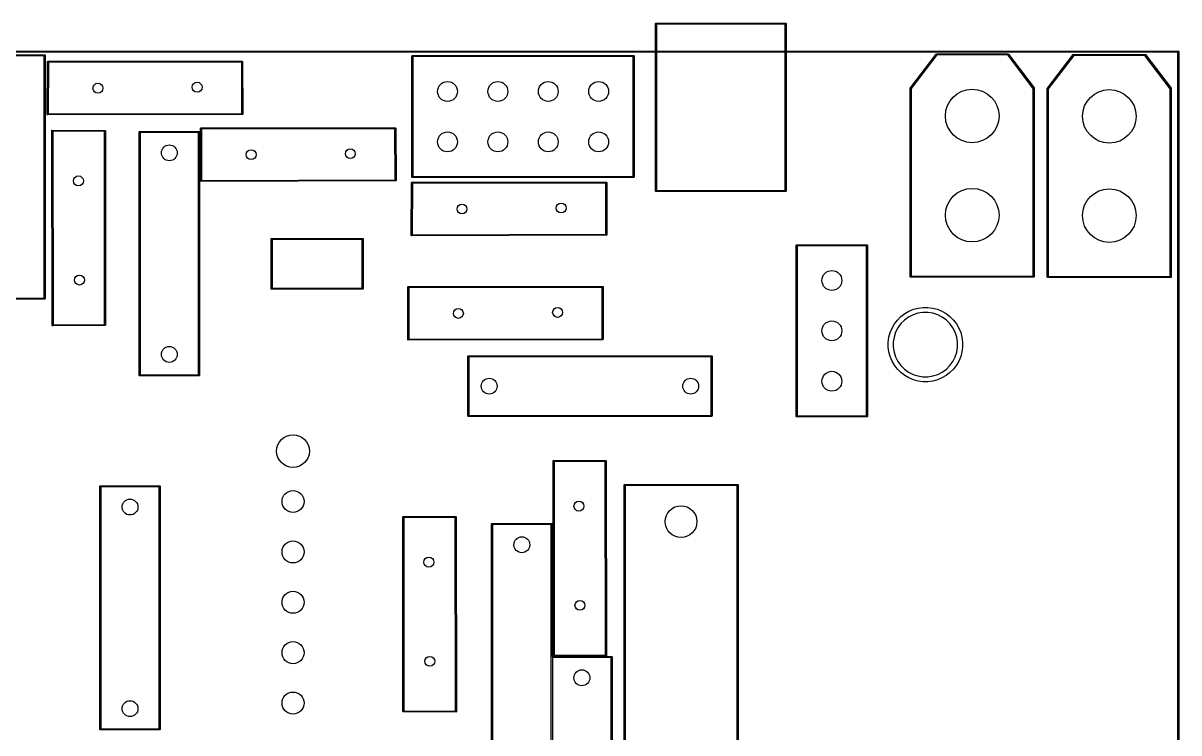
# Model space of a CAD drawing. Extents: x 103.6 to 193, y -144.7 to -63.9.
# Drawn here: x 134.7 to 193, y -99.7 to -63.9 of the extents above; entities that cross this region are included whole.
import ezdxf

# ---------------------------------------------------------------- set-up
doc = ezdxf.new("R2010")
doc.units = 0
doc.layers.add('BLACK', color=7, linetype='CONTINUOUS')

msp = doc.modelspace()

# ---------------------------------------------------------------- linework, layer by layer
at = {"layer": 'BLACK', "linetype": 'CONTINUOUS'}
for p, q in [((166.58, -63.905), (166.581903, -63.895433)), ((166.58, -72.345), (166.58, -63.905)), ((166.581903, -63.895433), (166.595433, -63.881903)), ((166.595433, -63.881903), (166.605, -63.88)), ((166.605, -63.88), (173.145, -63.88)), ((166.63, -63.93), (166.63, -72.32)), ((173.12, -63.93), (166.63, -63.93)), ((173.12, -72.32), (173.12, -63.93)), ((173.145, -63.88), (173.154567, -63.881903)), ((173.154567, -63.881903), (173.168097, -63.895433)), ((173.168097, -63.895433), (173.17, -63.905)), ((173.17, -63.905), (173.17, -72.345)), ((103.659998, -65.305), (192.941097, -65.2961)), ((192.9161, -65.346102), (103.684996, -65.354997)), ((132.8, -65.475), (135.8, -65.475)), ((135.775, -65.525), (132.825, -65.525)), ((135.775, -77.735), (135.775, -65.525)), ((135.8, -65.475), (135.809567, -65.476903)), ((135.809567, -65.476903), (135.823097, -65.490433)), ((135.823097, -65.490433), (135.825, -65.5)), ((135.825, -65.5), (135.825, -77.76)), ((135.933691, -65.829887), (135.935626, -65.820326)), ((135.935626, -65.820326), (135.949201, -65.806841)), ((135.949201, -65.806841), (135.950453, -65.806845)), ((135.950453, -65.806845), (135.959881, -65.80497)), ((135.959881, -65.80497), (145.749881, -65.80497)), ((145.749881, -65.80497), (145.759328, -65.806849)), ((145.759328, -65.806849), (145.760804, -65.806845)), ((145.760804, -65.806845), (145.774375, -65.820335)), ((145.774375, -65.820335), (145.776306, -65.829896)), ((154.305, -65.545), (154.306903, -65.535433)), ((154.305, -71.635), (154.305, -65.545)), ((154.306903, -65.535433), (154.320433, -65.521903)), ((154.320433, -65.521903), (154.33, -65.52)), ((154.33, -65.52), (165.49, -65.52)), ((154.355, -65.57), (154.355, -71.61)), ((165.465, -65.57), (154.355, -65.57)), ((165.465, -71.61), (165.465, -65.57)), ((165.49, -65.52), (165.499567, -65.521903)), ((165.499567, -65.521903), (165.513097, -65.535433)), ((165.513097, -65.535433), (165.515, -65.545)), ((165.515, -65.545), (165.515, -71.635)), ((179.430141, -67.144814), (180.730141, -65.444814)), ((180.762355, -65.485), (179.475, -67.168463)), ((180.730141, -65.444814), (180.737464, -65.43837)), ((180.737464, -65.43837), (180.739196, -65.438139)), ((180.739196, -65.438139), (180.740433, -65.436903)), ((180.740433, -65.436903), (180.75, -65.435)), ((180.75, -65.435), (184.35, -65.435)), ((184.337646, -65.485), (180.762355, -65.485)), ((185.625, -67.168463), (184.337646, -65.485)), ((184.35, -65.435), (184.359567, -65.436903)), ((184.359567, -65.436903), (184.360802, -65.438138)), ((184.360802, -65.438138), (184.362536, -65.43837)), ((184.362536, -65.43837), (184.369859, -65.444814)), ((184.369859, -65.444814), (185.669859, -67.144813)), ((186.340141, -67.164814), (187.640141, -65.464814)), ((187.672355, -65.505), (186.385, -67.188463)), ((187.640141, -65.464814), (187.647464, -65.45837)), ((187.647464, -65.45837), (187.649196, -65.458139)), ((187.649196, -65.458139), (187.650433, -65.456903)), ((187.650433, -65.456903), (187.66, -65.455)), ((187.66, -65.455), (191.26, -65.455)), ((191.247646, -65.505), (187.672355, -65.505)), ((192.535, -67.188463), (191.247646, -65.505)), ((191.26, -65.455), (191.269567, -65.456903)), ((191.269567, -65.456903), (191.270802, -65.458138)), ((191.270802, -65.458138), (191.272536, -65.45837)), ((191.272536, -65.45837), (191.279859, -65.464814)), ((191.279859, -65.464814), (192.579859, -67.164813)), ((192.9161, -144.661101), (192.9161, -65.346102)), ((192.941097, -65.2961), (192.950664, -65.298002)), ((192.950664, -65.298002), (192.950665, -65.298003)), ((192.950665, -65.298003), (192.950667, -65.298003)), ((192.950667, -65.298003), (192.957664, -65.305)), ((192.957664, -65.305), (192.964196, -65.311531)), ((192.964196, -65.311531), (192.964196, -65.311532)), ((192.964196, -65.311532), (192.964197, -65.311533)), ((192.964197, -65.311533), (192.9661, -65.3211)), ((192.9661, -65.3211), (192.9661, -144.6861)), ((135.924881, -68.479887), (135.933691, -65.829887)), ((135.983608, -65.85497), (135.974964, -68.454918)), ((145.72638, -65.85497), (135.983608, -65.85497)), ((145.734035, -68.435002), (145.72638, -65.85497)), ((145.776306, -65.829896), (145.784109, -68.459712)), ((179.425, -67.16), (179.426016, -67.154887)), ((179.425, -76.66), (179.425, -67.16)), ((179.425841, -67.153569), (179.426577, -67.152069)), ((179.426016, -67.154887), (179.425841, -67.153569)), ((179.426577, -67.152069), (179.426903, -67.150433)), ((179.426903, -67.150433), (179.427842, -67.149493)), ((179.427842, -67.149493), (179.430141, -67.144814)), ((179.475, -67.168463), (179.475, -76.635)), ((185.625, -76.635), (185.625, -67.168463)), ((185.669859, -67.144813), (185.672156, -67.149492)), ((185.672156, -67.149492), (185.673097, -67.150433)), ((185.673097, -67.150433), (185.673423, -67.152072)), ((185.673423, -67.152072), (185.674158, -67.153569)), ((185.674158, -67.153569), (185.673982, -67.154885)), ((185.673982, -67.154885), (185.675, -67.16)), ((185.675, -67.16), (185.675, -76.66)), ((186.335, -67.18), (186.336016, -67.174887)), ((186.335, -76.68), (186.335, -67.18)), ((186.335841, -67.173569), (186.336577, -67.172069)), ((186.336016, -67.174887), (186.335841, -67.173569)), ((186.336577, -67.172069), (186.336903, -67.170433)), ((186.336903, -67.170433), (186.337842, -67.169493)), ((186.337842, -67.169493), (186.340141, -67.164814)), ((186.385, -67.188463), (186.385, -76.655)), ((192.535, -76.655), (192.535, -67.188463)), ((192.579859, -67.164813), (192.582156, -67.169492)), ((192.582156, -67.169492), (192.583097, -67.170433)), ((192.583097, -67.170433), (192.583423, -67.172072)), ((192.583423, -67.172072), (192.584158, -67.173569)), ((192.584158, -67.173569), (192.583982, -67.174885)), ((192.583982, -67.174885), (192.585, -67.18)), ((192.585, -67.18), (192.585, -76.68)), ((135.926752, -68.48946), (135.924881, -68.479887)), ((135.926803, -68.489512), (135.926752, -68.48946)), ((135.926804, -68.489584), (135.926803, -68.489512)), ((135.933481, -68.496234), (135.926804, -68.489584)), ((135.940237, -68.503035), (135.933481, -68.496234)), ((135.94031, -68.503035), (135.940237, -68.503035)), ((135.940361, -68.503086), (135.94031, -68.503035)), ((135.949932, -68.50497), (135.940361, -68.503086)), ((145.750051, -68.48497), (135.949932, -68.50497)), ((135.974964, -68.454918), (145.734035, -68.435002)), ((145.759614, -68.483047), (145.750051, -68.48497)), ((145.759778, -68.482881), (145.759614, -68.483047)), ((145.768744, -68.482855), (145.759778, -68.482881)), ((145.782234, -68.469285), (145.768744, -68.482855)), ((145.784109, -68.459712), (145.782234, -68.469285)), ((136.15503, -69.299992), (136.156914, -69.290421)), ((136.17503, -79.100111), (136.15503, -69.299992)), ((136.156914, -69.290421), (136.156964, -69.29037)), ((136.156964, -69.29037), (136.156965, -69.290297)), ((136.156965, -69.290297), (136.163765, -69.283541)), ((136.163765, -69.283541), (136.170416, -69.276864)), ((136.170416, -69.276864), (136.170487, -69.276863)), ((136.170487, -69.276863), (136.17054, -69.276812)), ((136.17054, -69.276812), (136.180113, -69.274941)), ((136.180113, -69.274941), (138.830113, -69.283751)), ((138.830113, -69.283751), (138.839674, -69.285686)), ((138.839674, -69.285686), (138.853159, -69.299261)), ((138.853159, -69.299261), (138.853154, -69.300513)), ((138.853154, -69.300513), (138.85503, -69.309941)), ((138.85503, -69.309941), (138.85503, -79.099941)), ((143.64994, -71.829917), (143.65875, -69.179917)), ((143.65875, -69.179917), (143.660685, -69.170356)), ((143.660685, -69.170356), (143.67426, -69.156871)), ((143.67426, -69.156871), (143.675512, -69.156875)), ((143.675512, -69.156875), (143.68494, -69.155)), ((143.68494, -69.155), (153.47494, -69.155)), ((143.708667, -69.205), (143.700023, -71.804948)), ((153.451439, -69.205), (143.708667, -69.205)), ((153.459094, -71.785032), (153.451439, -69.205)), ((153.47494, -69.155), (153.484387, -69.156879)), ((153.484387, -69.156879), (153.485863, -69.156875)), ((153.485863, -69.156875), (153.499434, -69.170365)), ((153.499434, -69.170365), (153.501365, -69.179926)), ((153.501365, -69.179926), (153.509168, -71.809742)), ((138.80503, -69.333668), (136.205081, -69.325024)), ((136.205081, -69.325024), (136.224997, -79.084095)), ((138.80503, -79.076439), (138.80503, -69.333668)), ((140.555, -69.36755), (140.556903, -69.357983)), ((140.555, -81.62755), (140.555, -69.36755)), ((140.556903, -69.357983), (140.570433, -69.344453)), ((140.570433, -69.344453), (140.58, -69.34255)), ((140.58, -69.34255), (143.58, -69.34255)), ((140.605, -69.39255), (140.605, -81.60255)), ((143.555, -69.39255), (140.605, -69.39255)), ((143.555, -81.60255), (143.555, -69.39255)), ((143.58, -69.34255), (143.589567, -69.344453)), ((143.589567, -69.344453), (143.603097, -69.357983)), ((143.603097, -69.357983), (143.605, -69.36755)), ((143.605, -69.36755), (143.605, -81.62755)), ((154.306903, -71.644567), (154.305, -71.635)), ((154.320433, -71.658097), (154.306903, -71.644567)), ((154.355, -71.61), (165.465, -71.61)), ((165.513097, -71.644567), (165.499567, -71.658097)), ((165.515, -71.635), (165.513097, -71.644567)), ((143.651811, -71.83949), (143.64994, -71.829917)), ((143.651862, -71.839542), (143.651811, -71.83949)), ((143.651863, -71.839614), (143.651862, -71.839542)), ((143.65854, -71.846264), (143.651863, -71.839614)), ((143.665296, -71.853065), (143.65854, -71.846264)), ((143.665369, -71.853065), (143.665296, -71.853065)), ((143.66542, -71.853116), (143.665369, -71.853065)), ((143.674991, -71.855), (143.66542, -71.853116)), ((153.47511, -71.835), (143.674991, -71.855)), ((143.700023, -71.804948), (153.459094, -71.785032)), ((153.484673, -71.833077), (153.47511, -71.835)), ((153.484837, -71.832911), (153.484673, -71.833077)), ((153.493803, -71.832885), (153.484837, -71.832911)), ((153.507293, -71.819315), (153.493803, -71.832885)), ((153.509168, -71.809742), (153.507293, -71.819315)), ((154.274941, -74.569887), (154.283751, -71.919887)), ((154.283751, -71.919887), (154.285686, -71.910326)), ((154.285686, -71.910326), (154.299261, -71.896841)), ((154.299261, -71.896841), (154.300513, -71.896845)), ((154.300513, -71.896845), (154.309941, -71.89497)), ((154.309941, -71.89497), (164.099941, -71.89497)), ((154.33, -71.66), (154.320433, -71.658097)), ((154.333668, -71.94497), (154.325024, -74.544918)), ((165.49, -71.66), (154.33, -71.66)), ((164.07644, -71.94497), (154.333668, -71.94497)), ((164.084095, -74.525002), (164.07644, -71.94497)), ((164.099941, -71.89497), (164.109388, -71.896849)), ((164.109388, -71.896849), (164.110864, -71.896845)), ((164.110864, -71.896845), (164.124435, -71.910335)), ((164.124435, -71.910335), (164.126366, -71.919896)), ((164.126366, -71.919896), (164.134169, -74.549712)), ((165.499567, -71.658097), (165.49, -71.66)), ((166.581903, -72.354567), (166.58, -72.345)), ((166.595433, -72.368097), (166.581903, -72.354567)), ((166.605, -72.37), (166.595433, -72.368097)), ((173.145, -72.37), (166.605, -72.37)), ((166.63, -72.32), (173.12, -72.32)), ((173.154567, -72.368097), (173.145, -72.37)), ((173.168097, -72.354567), (173.154567, -72.368097)), ((173.17, -72.345), (173.168097, -72.354567)), ((154.325024, -74.544918), (164.084095, -74.525002)), ((164.132294, -74.559285), (164.118804, -74.572855)), ((164.134169, -74.549712), (164.132294, -74.559285)), ((147.205, -74.76), (147.206903, -74.750433)), ((147.205, -77.26), (147.205, -74.76)), ((147.206903, -74.750433), (147.220433, -74.736903)), ((147.220433, -74.736903), (147.23, -74.735)), ((147.23, -74.735), (151.83, -74.735)), ((147.255, -74.785), (147.255, -77.235)), ((151.805, -74.785), (147.255, -74.785)), ((151.805, -77.235), (151.805, -74.785)), ((151.83, -74.735), (151.839567, -74.736903)), ((151.839567, -74.736903), (151.853097, -74.750433)), ((151.853097, -74.750433), (151.855, -74.76)), ((151.855, -74.76), (151.855, -77.26)), ((154.276812, -74.57946), (154.274941, -74.569887)), ((154.276863, -74.579512), (154.276812, -74.57946)), ((154.276864, -74.579584), (154.276863, -74.579512)), ((154.283541, -74.586234), (154.276864, -74.579584)), ((154.290297, -74.593035), (154.283541, -74.586234)), ((154.29037, -74.593035), (154.290297, -74.593035)), ((154.290421, -74.593086), (154.29037, -74.593035)), ((154.299992, -74.59497), (154.290421, -74.593086)), ((164.100111, -74.57497), (154.299992, -74.59497)), ((164.109674, -74.573047), (164.100111, -74.57497)), ((164.109838, -74.572881), (164.109674, -74.573047)), ((164.118804, -74.572855), (164.109838, -74.572881)), ((173.68, -75.08), (173.681903, -75.070433)), ((173.68, -83.7), (173.68, -75.08)), ((173.681903, -75.070433), (173.695433, -75.056903)), ((173.695433, -75.056903), (173.705, -75.055)), ((173.705, -75.055), (177.245, -75.055)), ((173.73, -75.105), (173.73, -83.675)), ((177.22, -75.105), (173.73, -75.105)), ((177.22, -83.675), (177.22, -75.105)), ((177.245, -75.055), (177.254567, -75.056903)), ((177.254567, -75.056903), (177.268097, -75.070433)), ((177.268097, -75.070433), (177.27, -75.08)), ((177.27, -75.08), (177.27, -83.7)), ((179.426903, -76.669567), (179.425, -76.66)), ((179.440433, -76.683097), (179.426903, -76.669567)), ((179.45, -76.685), (179.440433, -76.683097)), ((185.65, -76.685), (179.45, -76.685)), ((179.475, -76.635), (185.625, -76.635)), ((185.659567, -76.683097), (185.65, -76.685)), ((185.673097, -76.669567), (185.659567, -76.683097)), ((185.675, -76.66), (185.673097, -76.669567)), ((186.336903, -76.689567), (186.335, -76.68)), ((186.350433, -76.703097), (186.336903, -76.689567)), ((186.36, -76.705), (186.350433, -76.703097)), ((192.56, -76.705), (186.36, -76.705)), ((186.385, -76.655), (192.535, -76.655)), ((192.569567, -76.703097), (192.56, -76.705)), ((192.583097, -76.689567), (192.569567, -76.703097)), ((192.585, -76.68), (192.583097, -76.689567)), ((147.206903, -77.269567), (147.205, -77.26)), ((147.220433, -77.283097), (147.206903, -77.269567)), ((147.23, -77.285), (147.220433, -77.283097)), ((151.83, -77.285), (147.23, -77.285)), ((147.255, -77.235), (151.805, -77.235)), ((151.839567, -77.283097), (151.83, -77.285)), ((151.853097, -77.269567), (151.839567, -77.283097)), ((151.855, -77.26), (151.853097, -77.269567)), ((154.095, -79.829917), (154.10381, -77.179917)), ((154.10381, -77.179917), (154.105745, -77.170356)), ((154.105745, -77.170356), (154.11932, -77.156871)), ((154.11932, -77.156871), (154.120572, -77.156875)), ((154.120572, -77.156875), (154.13, -77.155)), ((154.13, -77.155), (163.92, -77.155)), ((154.153727, -77.205), (154.145083, -79.804948)), ((163.896499, -77.205), (154.153727, -77.205)), ((163.904154, -79.785032), (163.896499, -77.205)), ((163.92, -77.155), (163.929447, -77.156879)), ((163.929447, -77.156879), (163.930923, -77.156875)), ((163.930923, -77.156875), (163.944494, -77.170365)), ((163.944494, -77.170365), (163.946425, -77.179926)), ((163.946425, -77.179926), (163.954228, -79.809742)), ((135.8, -77.785), (132.8, -77.785)), ((132.825, -77.735), (135.775, -77.735)), ((135.809567, -77.783097), (135.8, -77.785)), ((135.823097, -77.769567), (135.809567, -77.783097)), ((135.825, -77.76), (135.823097, -77.769567)), ((178.953508, -78.669897), (179.148295, -78.520432)), ((179.148295, -78.520432), (179.360924, -78.39767)), ((179.568084, -78.577007), (179.340462, -78.692986)), ((179.360924, -78.39767), (179.587758, -78.303712)), ((179.811047, -78.498063), (179.568084, -78.577007)), ((179.587758, -78.303712), (179.824915, -78.240166)), ((180.063367, -78.4581), (179.811047, -78.498063)), ((179.824915, -78.240166), (180.068338, -78.208119)), ((180.318833, -78.4581), (180.063367, -78.4581)), ((180.068338, -78.208119), (180.313862, -78.208119)), ((180.313862, -78.208119), (180.557285, -78.240166)), ((180.571153, -78.498063), (180.318833, -78.4581)), ((180.557285, -78.240166), (180.794442, -78.303712)), ((180.814116, -78.577007), (180.571153, -78.498063)), ((180.794442, -78.303712), (181.021276, -78.39767)), ((181.041738, -78.692986), (180.814116, -78.577007)), ((181.021276, -78.39767), (181.233905, -78.520432)), ((181.233905, -78.520432), (181.428692, -78.669897)), ((136.176953, -79.109674), (136.17503, -79.100111)), ((136.177118, -79.109839), (136.176953, -79.109674)), ((136.177145, -79.118804), (136.177118, -79.109839)), ((136.190716, -79.132294), (136.177145, -79.118804)), ((136.200288, -79.134169), (136.190716, -79.132294)), ((138.830105, -79.126366), (136.200288, -79.134169)), ((136.224997, -79.084095), (138.80503, -79.076439)), ((138.839666, -79.124435), (138.830105, -79.126366)), ((138.853156, -79.110864), (138.839666, -79.124435)), ((138.85503, -79.099941), (138.853151, -79.109384)), ((138.853151, -79.109384), (138.853156, -79.110864)), ((178.50767, -79.250924), (178.630432, -79.038295)), ((178.630432, -79.038295), (178.779897, -78.843508)), ((178.779897, -78.843508), (178.953508, -78.669897)), ((178.953145, -79.023786), (178.802986, -79.230462)), ((179.133786, -78.843145), (178.953145, -79.023786)), ((179.340462, -78.692986), (179.133786, -78.843145)), ((181.248414, -78.843145), (181.041738, -78.692986)), ((181.429055, -79.023786), (181.248414, -78.843145)), ((181.428692, -78.669897), (181.602303, -78.843508)), ((181.579214, -79.230462), (181.429055, -79.023786)), ((181.602303, -78.843508), (181.751768, -79.038295)), ((181.751768, -79.038295), (181.87453, -79.250924)), ((154.145083, -79.804948), (163.904154, -79.785032)), ((163.954228, -79.809742), (163.952353, -79.819315)), ((178.318773, -79.953367), (178.350166, -79.714915)), ((178.350166, -79.714915), (178.413712, -79.477758)), ((178.413712, -79.477758), (178.50767, -79.250924)), ((178.608063, -79.701047), (178.5681, -79.953367)), ((178.687007, -79.458084), (178.608063, -79.701047)), ((178.802986, -79.230462), (178.687007, -79.458084)), ((181.695193, -79.458084), (181.579214, -79.230462)), ((181.774137, -79.701047), (181.695193, -79.458084)), ((181.8141, -79.953367), (181.774137, -79.701047)), ((181.87453, -79.250924), (181.968488, -79.477758)), ((181.968488, -79.477758), (182.032034, -79.714915)), ((182.032034, -79.714915), (182.064081, -79.958338)), ((154.096871, -79.83949), (154.095, -79.829917)), ((154.096922, -79.839542), (154.096871, -79.83949)), ((154.096923, -79.839614), (154.096922, -79.839542)), ((154.1036, -79.846264), (154.096923, -79.839614)), ((154.110356, -79.853065), (154.1036, -79.846264)), ((154.110429, -79.853065), (154.110356, -79.853065)), ((154.11048, -79.853116), (154.110429, -79.853065)), ((154.120051, -79.855), (154.11048, -79.853116)), ((163.92017, -79.835), (154.120051, -79.855)), ((163.929733, -79.833077), (163.92017, -79.835)), ((163.929897, -79.832911), (163.929733, -79.833077)), ((163.938863, -79.832885), (163.929897, -79.832911)), ((163.952353, -79.819315), (163.938863, -79.832885)), ((178.318119, -79.958338), (178.318773, -79.953367)), ((178.318119, -80.203862), (178.318119, -79.958338)), ((178.350166, -80.447285), (178.318119, -80.203862)), ((178.5681, -79.953367), (178.5681, -80.208833)), ((178.5681, -80.208833), (178.608063, -80.461153)), ((181.774137, -80.461153), (181.8141, -80.208833)), ((181.8141, -80.208833), (181.8141, -79.953367)), ((182.064081, -80.203862), (182.032034, -80.447285)), ((182.064081, -79.958338), (182.064081, -80.203862)), ((157.125, -80.675), (157.126903, -80.665433)), ((157.125, -83.675), (157.125, -80.675)), ((157.126903, -80.665433), (157.140433, -80.651903)), ((157.140433, -80.651903), (157.15, -80.65)), ((157.15, -80.65), (169.41, -80.65)), ((157.175, -80.7), (157.175, -83.65)), ((169.385, -80.7), (157.175, -80.7)), ((169.385, -83.65), (169.385, -80.7)), ((169.41, -80.65), (169.419567, -80.651903)), ((169.419567, -80.651903), (169.433097, -80.665433)), ((169.433097, -80.665433), (169.435, -80.675)), ((169.435, -80.675), (169.435, -83.675)), ((178.413712, -80.684442), (178.350166, -80.447285)), ((178.50767, -80.911276), (178.413712, -80.684442)), ((178.630432, -81.123905), (178.50767, -80.911276)), ((178.608063, -80.461153), (178.687007, -80.704116)), ((178.687007, -80.704116), (178.802986, -80.931738)), ((178.802986, -80.931738), (178.953145, -81.138414)), ((181.429055, -81.138414), (181.579214, -80.931738)), ((181.579214, -80.931738), (181.695193, -80.704116)), ((181.695193, -80.704116), (181.774137, -80.461153)), ((181.87453, -80.911276), (181.751768, -81.123905)), ((181.968488, -80.684442), (181.87453, -80.911276)), ((182.032034, -80.447285), (181.968488, -80.684442)), ((178.779897, -81.318692), (178.630432, -81.123905)), ((178.953508, -81.492303), (178.779897, -81.318692)), ((178.953145, -81.138414), (179.133786, -81.319055)), ((179.148295, -81.641768), (178.953508, -81.492303)), ((179.133786, -81.319055), (179.340462, -81.469214)), ((179.340462, -81.469214), (179.568084, -81.585193)), ((180.814116, -81.585193), (181.041738, -81.469214)), ((181.041738, -81.469214), (181.248414, -81.319055)), ((181.428692, -81.492303), (181.233905, -81.641768)), ((181.248414, -81.319055), (181.429055, -81.138414)), ((181.602303, -81.318692), (181.428692, -81.492303)), ((181.751768, -81.123905), (181.602303, -81.318692)), ((140.556903, -81.637117), (140.555, -81.62755)), ((140.570433, -81.650647), (140.556903, -81.637117)), ((140.58, -81.65255), (140.570433, -81.650647)), ((143.58, -81.65255), (140.58, -81.65255)), ((140.605, -81.60255), (143.555, -81.60255)), ((143.589567, -81.650647), (143.58, -81.65255)), ((143.603097, -81.637117), (143.589567, -81.650647)), ((143.605, -81.62755), (143.603097, -81.637117)), ((179.360924, -81.76453), (179.148295, -81.641768)), ((179.587758, -81.858488), (179.360924, -81.76453)), ((179.568084, -81.585193), (179.811047, -81.664137)), ((179.824915, -81.922034), (179.587758, -81.858488)), ((179.811047, -81.664137), (180.063367, -81.7041)), ((180.068338, -81.954081), (179.824915, -81.922034)), ((180.063367, -81.7041), (180.318833, -81.7041)), ((180.313862, -81.954081), (180.068338, -81.954081)), ((180.557285, -81.922034), (180.313862, -81.954081)), ((180.318833, -81.7041), (180.571153, -81.664137)), ((180.794442, -81.858488), (180.557285, -81.922034)), ((180.571153, -81.664137), (180.814116, -81.585193)), ((181.021276, -81.76453), (180.794442, -81.858488)), ((181.233905, -81.641768), (181.021276, -81.76453)), ((157.126903, -83.684567), (157.125, -83.675)), ((157.140433, -83.698097), (157.126903, -83.684567)), ((157.15, -83.7), (157.140433, -83.698097)), ((169.41, -83.7), (157.15, -83.7)), ((157.175, -83.65), (169.385, -83.65)), ((169.419567, -83.698097), (169.41, -83.7)), ((169.433097, -83.684567), (169.419567, -83.698097)), ((169.435, -83.675), (169.433097, -83.684567)), ((173.681903, -83.709567), (173.68, -83.7)), ((173.695433, -83.723097), (173.681903, -83.709567)), ((173.705, -83.725), (173.695433, -83.723097)), ((177.245, -83.725), (173.705, -83.725)), ((173.73, -83.675), (177.22, -83.675)), ((177.254567, -83.723097), (177.245, -83.725)), ((177.268097, -83.709567), (177.254567, -83.723097)), ((177.27, -83.7), (177.268097, -83.709567)), ((161.42, -85.955), (161.421879, -85.945552)), ((161.42, -95.745), (161.42, -85.955)), ((161.421875, -85.944077), (161.435365, -85.930506)), ((161.421879, -85.945552), (161.421875, -85.944077)), ((161.435365, -85.930506), (161.444926, -85.928575)), ((161.444926, -85.928575), (164.074742, -85.920772)), ((164.050032, -85.970845), (161.47, -85.978501)), ((161.47, -85.978501), (161.47, -95.721272)), ((164.069948, -95.729916), (164.050032, -85.970845)), ((164.074742, -85.920772), (164.084315, -85.922647)), ((164.084315, -85.922647), (164.097885, -85.936137)), ((164.097885, -85.936137), (164.097911, -85.945102)), ((164.097911, -85.945102), (164.098077, -85.945267)), ((164.098077, -85.945267), (164.1, -85.95483)), ((164.1, -85.95483), (164.12, -95.754949)), ((138.575, -87.22), (138.576903, -87.210433)), ((138.575, -99.48), (138.575, -87.22)), ((138.576903, -87.210433), (138.590433, -87.196903)), ((138.590433, -87.196903), (138.6, -87.195)), ((138.6, -87.195), (141.6, -87.195)), ((138.625, -87.245), (138.625, -99.455)), ((141.575, -87.245), (138.625, -87.245)), ((141.575, -99.455), (141.575, -87.245)), ((141.6, -87.195), (141.609567, -87.196903)), ((141.609567, -87.196903), (141.623097, -87.210433)), ((141.623097, -87.210433), (141.625, -87.22)), ((141.625, -87.22), (141.625, -99.48)), ((165, -87.155), (165.001903, -87.145433)), ((165, -106.095), (165, -87.155)), ((165.001903, -87.145433), (165.015433, -87.131903)), ((165.015433, -87.131903), (165.025, -87.13)), ((165.025, -87.13), (170.725, -87.13)), ((165.05, -87.18), (165.05, -106.07)), ((170.7, -87.18), (165.05, -87.18)), ((170.7, -106.07), (170.7, -87.18)), ((170.725, -87.13), (170.734567, -87.131903)), ((170.734567, -87.131903), (170.748097, -87.145433)), ((170.748097, -87.145433), (170.75, -87.155)), ((170.75, -87.155), (170.75, -106.095)), ((153.85497, -88.775119), (153.856849, -88.765671)), ((153.85497, -98.565119), (153.85497, -88.775119)), ((153.856845, -88.764196), (153.870335, -88.750625)), ((153.856849, -88.765671), (153.856845, -88.764196)), ((153.870335, -88.750625), (153.879896, -88.748694)), ((153.879896, -88.748694), (156.509712, -88.740891)), ((156.485002, -88.790964), (153.90497, -88.79862)), ((153.90497, -88.79862), (153.90497, -98.541391)), ((156.504918, -98.550035), (156.485002, -88.790964)), ((156.509712, -88.740891), (156.519285, -88.742766)), ((156.519285, -88.742766), (156.532855, -88.756256)), ((156.532855, -88.756256), (156.532881, -88.765221)), ((156.532881, -88.765221), (156.533047, -88.765386)), ((156.533047, -88.765386), (156.53497, -88.774949)), ((156.53497, -88.774949), (156.55497, -98.575068)), ((158.325, -89.12), (158.326903, -89.110433)), ((158.325, -101.38), (158.325, -89.12)), ((158.326903, -89.110433), (158.340433, -89.096903)), ((158.340433, -89.096903), (158.35, -89.095)), ((158.35, -89.095), (161.35, -89.095)), ((161.35, -89.095), (161.359567, -89.096903)), ((161.359567, -89.096903), (161.373097, -89.110433)), ((161.373097, -89.110433), (161.375, -89.12)), ((161.375, -89.12), (161.375, -95.8)), ((158.375, -89.145), (158.375, -101.355)), ((161.325, -89.145), (158.375, -89.145)), ((161.325, -101.355), (161.325, -89.145)), ((161.375, -95.8), (164.375, -95.8)), ((161.4, -95.85), (161.4, -108.06)), ((164.35, -95.85), (161.4, -95.85)), ((161.421875, -95.754427), (161.42, -95.745)), ((161.421871, -95.75568), (161.421875, -95.754427)), ((161.435356, -95.769255), (161.421871, -95.75568)), ((161.444917, -95.77119), (161.435356, -95.769255)), ((164.094917, -95.78), (161.444917, -95.77119)), ((161.47, -95.721272), (164.069948, -95.729916)), ((164.104491, -95.778129), (164.094917, -95.78)), ((164.104543, -95.778077), (164.104491, -95.778129)), ((164.104614, -95.778077), (164.104543, -95.778077)), ((164.111171, -95.771492), (164.104614, -95.778077)), ((164.118065, -95.764644), (164.111171, -95.771492)), ((164.118116, -95.764519), (164.118065, -95.764569)), ((164.118065, -95.764569), (164.118065, -95.764644)), ((164.12, -95.754949), (164.118116, -95.764519)), ((164.35, -108.06), (164.35, -95.85)), ((164.375, -95.8), (164.384567, -95.801903)), ((164.384567, -95.801903), (164.398097, -95.815433)), ((164.398097, -95.815433), (164.4, -95.825)), ((164.4, -95.825), (164.4, -108.085)), ((153.856845, -98.574546), (153.85497, -98.565119)), ((153.856841, -98.575799), (153.856845, -98.574546)), ((153.870326, -98.589374), (153.856841, -98.575799)), ((153.879887, -98.591309), (153.870326, -98.589374)), ((156.529887, -98.600119), (153.879887, -98.591309)), ((153.90497, -98.541391), (156.504918, -98.550035)), ((156.539461, -98.598248), (156.529887, -98.600119)), ((156.539513, -98.598196), (156.539461, -98.598248)), ((156.539584, -98.598196), (156.539513, -98.598196)), ((156.546141, -98.591611), (156.539584, -98.598196)), ((156.553035, -98.584763), (156.546141, -98.591611)), ((156.553086, -98.584638), (156.553035, -98.584688)), ((156.553035, -98.584688), (156.553035, -98.584763)), ((156.55497, -98.575068), (156.553086, -98.584638)), ((138.576903, -99.489567), (138.575, -99.48)), ((138.590433, -99.503097), (138.576903, -99.489567)), ((138.6, -99.505), (138.590433, -99.503097)), ((141.6, -99.505), (138.6, -99.505)), ((138.625, -99.455), (141.575, -99.455)), ((141.609567, -99.503097), (141.6, -99.505)), ((141.623097, -99.489567), (141.609567, -99.503097)), ((141.625, -99.48), (141.623097, -99.489567))]:
    msp.add_line(p, q, dxfattribs=at)
at = {"layer": 'BLACK'}
for centre, radius in [((138.479881, -67.15997), 0.25), ((138.479881, -67.15997), 0.25), ((143.479881, -67.10997), 0.25), ((143.479881, -67.10997), 0.25), ((156.1, -67.325), 0.5), ((156.1, -67.325), 0.5), ((158.64, -67.325), 0.5), ((158.64, -67.325), 0.5), ((161.18, -67.325), 0.5), ((161.18, -67.325), 0.5), ((163.72, -67.325), 0.5), ((163.72, -67.325), 0.5), ((182.55, -68.56), 1.35), ((182.55, -68.56), 1.35), ((189.46, -68.58), 1.35), ((189.46, -68.58), 1.35), ((156.1, -69.865), 0.5), ((156.1, -69.865), 0.5), ((158.64, -69.865), 0.5), ((158.64, -69.865), 0.5), ((161.18, -69.865), 0.5), ((161.18, -69.865), 0.5), ((163.72, -69.865), 0.5), ((163.72, -69.865), 0.5), ((142.08, -70.41755), 0.4), ((142.08, -70.41755), 0.4), ((146.20494, -70.51), 0.25), ((146.20494, -70.51), 0.25), ((151.20494, -70.46), 0.25), ((151.20494, -70.46), 0.25), ((137.50003, -71.829941), 0.25), ((137.50003, -71.829941), 0.25), ((182.55, -73.56), 1.35), ((182.55, -73.56), 1.35), ((189.46, -73.58), 1.35), ((189.46, -73.58), 1.35), ((156.829941, -73.24997), 0.25), ((156.829941, -73.24997), 0.25), ((161.829941, -73.19997), 0.25), ((161.829941, -73.19997), 0.25), ((137.55003, -76.829941), 0.25), ((137.55003, -76.829941), 0.25), ((175.475, -76.85), 0.5), ((175.475, -76.85), 0.5), ((156.65, -78.51), 0.25), ((156.65, -78.51), 0.25), ((161.65, -78.46), 0.25), ((161.65, -78.46), 0.25), ((175.475, -79.39), 0.5), ((175.475, -79.39), 0.5), ((142.08, -80.57755), 0.4), ((142.08, -80.57755), 0.4), ((175.475, -81.93), 0.5), ((175.475, -81.93), 0.5), ((158.2, -82.175), 0.4), ((158.2, -82.175), 0.4), ((168.36, -82.175), 0.4), ((168.36, -82.175), 0.4), ((148.315, -85.45), 0.825), ((148.315, -85.45), 0.825), ((140.1, -88.27), 0.4), ((140.1, -88.27), 0.4), ((148.315, -87.99), 0.555), ((148.315, -87.99), 0.555), ((162.725, -88.225), 0.25), ((162.725, -88.225), 0.25), ((167.875, -89.005), 0.8), ((167.875, -89.005), 0.8), ((148.315, -90.53), 0.555), ((148.315, -90.53), 0.555), ((159.85, -90.17), 0.4), ((159.85, -90.17), 0.4), ((155.15997, -91.045119), 0.25), ((155.15997, -91.045119), 0.25), ((148.315, -93.07), 0.555), ((148.315, -93.07), 0.555), ((162.775, -93.225), 0.25), ((162.775, -93.225), 0.25), ((148.315, -95.61), 0.555), ((148.315, -95.61), 0.555), ((155.20997, -96.045119), 0.25), ((155.20997, -96.045119), 0.25), ((162.875, -96.875), 0.4), ((162.875, -96.875), 0.4), ((148.315, -98.15), 0.555), ((148.315, -98.15), 0.555), ((140.1, -98.43), 0.4), ((140.1, -98.43), 0.4)]:
    msp.add_circle(centre, radius, dxfattribs=at)
at = {"layer": 'WHITE'}
for centre, radius in [((138.479881, -67.15997), 0.25), ((143.479881, -67.10997), 0.25), ((156.1, -67.325), 0.5), ((158.64, -67.325), 0.5), ((161.18, -67.325), 0.5), ((163.72, -67.325), 0.5), ((182.55, -68.56), 1.35), ((189.46, -68.58), 1.35), ((156.1, -69.865), 0.5), ((158.64, -69.865), 0.5), ((161.18, -69.865), 0.5), ((163.72, -69.865), 0.5), ((142.08, -70.41755), 0.4), ((146.20494, -70.51), 0.25), ((151.20494, -70.46), 0.25), ((137.50003, -71.829941), 0.25), ((182.55, -73.56), 1.35), ((189.46, -73.58), 1.35), ((156.829941, -73.24997), 0.25), ((161.829941, -73.19997), 0.25), ((137.55003, -76.829941), 0.25), ((175.475, -76.85), 0.5), ((156.65, -78.51), 0.25), ((161.65, -78.46), 0.25), ((175.475, -79.39), 0.5), ((142.08, -80.57755), 0.4), ((175.475, -81.93), 0.5), ((158.2, -82.175), 0.4), ((168.36, -82.175), 0.4), ((148.315, -85.45), 0.825), ((140.1, -88.27), 0.4), ((148.315, -87.99), 0.555), ((162.725, -88.225), 0.25), ((167.875, -89.005), 0.8), ((148.315, -90.53), 0.555), ((159.85, -90.17), 0.4), ((155.15997, -91.045119), 0.25), ((148.315, -93.07), 0.555), ((162.775, -93.225), 0.25), ((148.315, -95.61), 0.555), ((155.20997, -96.045119), 0.25), ((162.875, -96.875), 0.4), ((148.315, -98.15), 0.555), ((140.1, -98.43), 0.4)]:
    msp.add_circle(centre, radius, dxfattribs=at)

doc.saveas('drawing.dxf')
